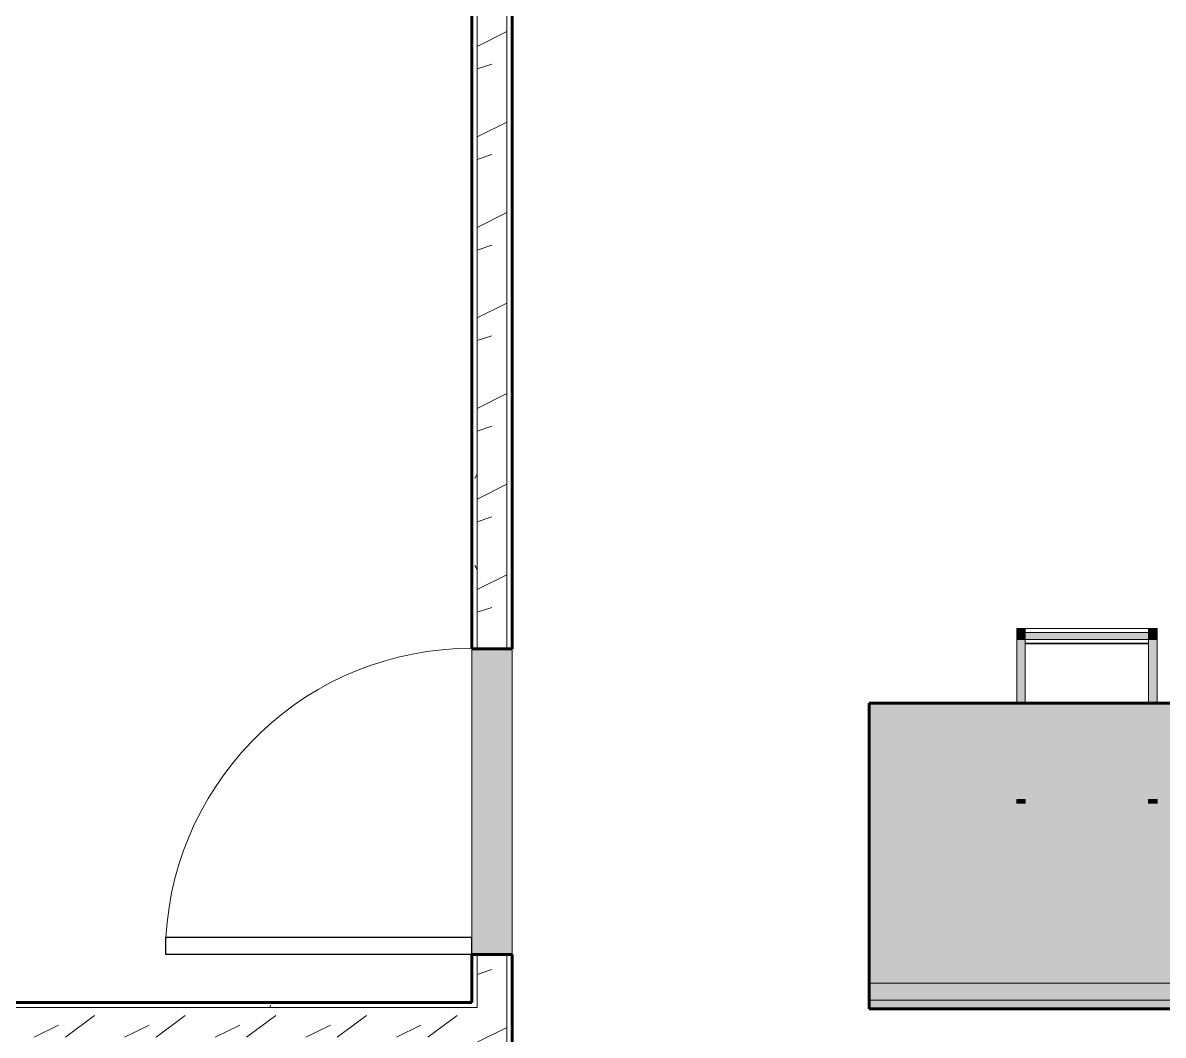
# Model space of a CAD drawing. Header units: inches. Extents: x -4061 to -1937, y 10959 to 12323.
# Drawn here: x -2349.9 to -2215.7, y 11925.8 to 12045.1 of the extents above; entities that cross this region are included whole.
import ezdxf

# ---------------------------------------------------------------- set-up
doc = ezdxf.new("R2010")
doc.units = ezdxf.units.IN
doc.header["$MEASUREMENT"] = 0
for name, color, linetype, lineweight in [('0-1', 7, 'Continuous', 5), ('0-2', 250, 'Continuous', 9), ('A-DOOR-1', 250, 'Continuous', 9), ('A-DOOR-2', 50, 'Continuous', 30), ('A-WALL-1', 8, 'Continuous', 5), ('A-WALL-2', 10, 'Continuous', 60), ('A-WALL-3', 7, 'Continuous', 18), ('A-WALL-PATT-1', 250, 'Continuous', 9), ('A-WALL-PATT-2', 55, 'Continuous', 9), ('I-FURN-1', 250, 'Continuous', 9), ('I-FURN-2', 71, 'Continuous', 9), ('Q-CASE-1', 53, 'Continuous', 9), ('Q-CASE-2', 10, 'Continuous', 60), ('Q-CASE-3', 250, 'Continuous', 9)]:
    doc.layers.add(name, color=color, linetype=linetype, lineweight=lineweight)
pattern_1 = [(0, (0, 0), (20.48, 5.12), [0.845, -14.515, 0.845, -14.515, -81.92]), (0, (0, 0), (20.48, 5.12), [-30.72, 0.845, -29.875, 0.845, -14.515, -35.84]), (0, (0, 0), (20.48, 5.12), [-76.8, 0.845, -9.395, 0.845, -24.755]), (120, (7.68, 2.56), (-14.67405, 15.1762003), [0.845, -14.515, 0.845, -14.515, -81.92]), (120, (7.68, 2.56), (-14.67405, 15.1762003), [-30.72, 0.845, -29.875, 0.845, -14.515, -35.84]), (120, (7.68, 2.56), (-14.67405, 15.1762003), [-76.8, 0.845, -9.395, 0.845, -24.755]), (240, (10.24, 12.8), (-5.80595, -20.2962003), [0.845, -14.515, 0.845, -14.515, -81.92]), (240, (10.24, 12.8), (-5.80595, -20.2962003), [-30.72, 0.845, -29.875, 0.845, -14.515, -35.84]), (240, (10.24, 12.8), (-5.80595, -20.2962003), [-76.8, 0.845, -9.395, 0.845, -24.755])]
pattern_2 = [(216.87, (4.265, 10.662), (31.9871619, 21.32545714), [5.331, -47.981]), (206.565, (10.662, 7.464), (-10.662476, -10.6620098), [11.921, -11.921]), (198.435, (10.662, 2.132), (-21.32449365, -10.6625869), [6.744, -26.974])]

# ---------------------------------------------------------------- blocks, each defined once
blk = doc.blocks.new('Single-Flush - 36_ x 84_-1372824-ENLARGED RCP - 2ND FLOOR PLAN - EAST')
at = {"layer": 'A-DOOR-1'}
blk.add_arc((18, -2.37), 36.07, 180, 266.8211, dxfattribs=at)
at = {"layer": 'A-DOOR-2'}
for p, q in [((16, -2.37), (16, -38.39)), ((18, -2.37), (16, -2.37)), ((18, -2.37), (18, -38.39)), ((18, -38.39), (16, -38.39))]:
    blk.add_line(p, q, dxfattribs=at)
blk = doc.blocks.new('OD_CW_Base Cabinet - OD_CW_Base Cabinet-2044984-ENLARGED RCP - 2ND FLOOR PLAN - EAST')
at = {"layer": 'Q-CASE-1'}
h = blk.add_hatch(color=256, dxfattribs=at)
h.paths.add_polyline_path([(36.19, 12), (0.74, 12), (0.74, 11), (36.19, 11), (36.19, 11.96)], flags=0)
h.paths.add_polyline_path([(134.49, 12), (60.19, 12), (60.19, 11), (138.27, 11), (138.27, 12)], flags=0)
h = blk.add_hatch(color=256, dxfattribs=at)
h.paths.add_polyline_path([(11.86, 11), (0.74, 11), (0.74, 9), (36.19, 9), (36.19, 11), (27.19, 11)], flags=0)
h.paths.add_polyline_path([(134.49, 11), (60.19, 11), (60.19, 9), (138.27, 9), (138.27, 11)], flags=0)
h = blk.add_hatch(color=256, dxfattribs=at)
h.paths.add_polyline_path([(73.18, 9), (0.74, 9), (0.74, -24), (138.27, -24), (138.27, 9), (76.38, 9)], flags=0)
h.paths.add_polyline_path([(92.88, -12.14), (92.88, -12.64), (91.88, -12.64), (91.88, -12.14)], flags=0)
h.paths.add_polyline_path([(77.38, -12.14), (77.38, -12.64), (76.38, -12.64), (76.38, -12.14)], flags=0)
h.paths.add_polyline_path([(120.88, -12.14), (120.88, -12.64), (119.88, -12.64), (119.88, -12.14)], flags=0)
h.paths.add_polyline_path([(61.66, -12.14), (61.66, -12.64), (60.66, -12.64), (60.66, -12.14)], flags=0)
h.paths.add_polyline_path([(105.38, -12.14), (105.38, -12.64), (104.38, -12.64), (104.38, -12.14)], flags=0)
h.paths.add_polyline_path([(46.16, -12.14), (46.16, -12.64), (45.16, -12.64), (45.16, -12.14)], flags=0)
h.paths.add_polyline_path([(33.66, -12.14), (33.66, -12.64), (32.66, -12.64), (32.66, -12.14)], flags=0)
h.paths.add_polyline_path([(18.16, -12.14), (18.16, -12.64), (17.16, -12.64), (17.16, -12.14)], flags=0)
at = {"layer": 'Q-CASE-2'}
for p, q in [((0.74, 12), (138.27, 12)), ((138.27, 12), (138.27, -24)), ((138.27, -24), (0.74, -24))]:
    blk.add_line(p, q, dxfattribs=at)
at = {"layer": 'Q-CASE-3'}
for p, q in [((138.27, 12), (60.19, 12)), ((138.27, 11), (60.19, 11)), ((138.27, 11), (60.19, 11)), ((138.27, 11), (138.27, 12)), ((138.27, 9), (138.27, 11)), ((138.27, 9), (0.74, 9)), ((138.27, -24), (138.27, 9)), ((138.27, -24), (0.74, -24))]:
    blk.add_line(p, q, dxfattribs=at)
blk = doc.blocks.new('Bar_Stool_6722_1_ - Bar_Stool_6722_1_-V15-ENLARGED RCP - 2ND FLOOR PLAN - EAST')
at = {"layer": 'I-FURN-2'}
for points in [[(1, 20.63), (0, 20.63), (0, 20.14), (1, 20.14)], [(16.5, 20.63), (15.5, 20.63), (15.5, 20.14), (16.5, 20.14)], [(1, 1.3), (1, 8.78), (0, 8.78), (0, 1.3)], [(16.5, 1.3), (16.5, 8.78), (15.5, 8.78), (15.5, 1.3)], [(1, 0.75), (1, 1.3), (0, 1.3), (0, 0.75), (1, 0.75)], [(1, 0.46), (1, 0.75), (0, 0.75), (0, 0), (1, 0)], [(15.5, 0.94), (15.5, 1.3), (1, 1.3), (1, 0.46), (15.5, 0.46), (15.5, 0.75)], [(16.5, 1.3), (15.5, 1.3), (15.5, 0.75), (16.5, 0.75), (16.5, 0.94)], [(16.5, 0.46), (16.5, 0.75), (15.5, 0.75), (15.5, 0), (16.5, 0)]]:
    blk.add_hatch(color=256, dxfattribs=at).paths.add_polyline_path(points, flags=0)
at = {"layer": 'I-FURN-1'}
for p, q in [((0, 20.63), (0, 20.14)), ((0, 20.14), (1, 20.14)), ((1, 20.14), (1, 20.63)), ((15.5, 20.63), (15.5, 20.14)), ((15.5, 20.14), (16.5, 20.14)), ((16.5, 20.14), (16.5, 20.63)), ((0, 8.78), (0, 1.3)), ((1, 1.3), (1, 8.78)), ((15.5, 8.78), (15.5, 1.3)), ((16.5, 1.3), (16.5, 8.78)), ((1, 1.83), (15.5, 1.83)), ((1, 1.73), (15.5, 1.73)), ((0, 1.3), (1, 1.3)), ((0, 1.3), (0, 0.75)), ((0, 0.75), (0, 0)), ((0, 0.75), (1, 0.75)), ((15.5, 1.3), (1, 1.3)), ((1, 0.75), (1, 1.3)), ((1, 0), (1, 0.75)), ((1, 0.46), (15.5, 0.46)), ((15.5, 1.3), (16.5, 1.3)), ((15.5, 1.3), (15.5, 0.75)), ((15.5, 0.75), (15.5, 0)), ((15.5, 0.75), (16.5, 0.75)), ((16.5, 0), (15.5, 0)), ((16.5, 0.75), (16.5, 1.3)), ((16.5, 0), (16.5, 0.75)), ((1, 0), (0, 0)), ((1, 0), (15.5, 0))]:
    blk.add_line(p, q, dxfattribs=at)
blk = doc.blocks.new('CTR - 1st Phase - Unit Layouts_rvt-1-ENLARGED RCP - 2ND FLOOR PLAN - EAST')
at = {"layer": 'A-WALL-1'}
blk.add_hatch(color=256, dxfattribs=at).paths.add_polyline_path([(-2292.95, 11935.33), (-2292.32, 11935.33), (-2292.32, 11971.33), (-2297.07, 11971.33), (-2297.07, 11935.33), (-2296.29, 11935.33)], flags=0)
at = {"layer": 'A-WALL-PATT-1'}
h = blk.add_hatch(dxfattribs=at)
h.set_pattern_fill('FP_1', color=256, style=0, pattern_type=2)
h.set_pattern_definition(pattern_1)
h.paths.add_polyline_path([(-2297.07, 11912.78), (-2296.45, 11913.41), (-2296.45, 11925.58), (-2297.07, 11925.58), (-2297.07, 11924.95)], flags=0)
h.paths.add_polyline_path([(-2297.07, 11929.08), (-2296.45, 11929.08), (-2296.45, 11935.33), (-2297.07, 11935.33), (-2297.07, 11929.7)], flags=0)
h.paths.add_polyline_path([(-2297.07, 11971.33), (-2296.45, 11971.33), (-2296.45, 12110.34), (-2297.07, 12110.34), (-2297.07, 12009.58)], flags=0)
h = blk.add_hatch(dxfattribs=at)
h.set_pattern_fill('FP_1', color=256, style=0, pattern_type=2)
h.set_pattern_definition(pattern_1)
h.paths.add_polyline_path([(-2292.95, 11911.08), (-2292.32, 11911.7), (-2292.32, 11935.33), (-2292.95, 11935.33), (-2292.95, 11911.7)], flags=0)
h.paths.add_polyline_path([(-2292.32, 11971.33), (-2292.32, 12110.34), (-2292.95, 12110.34), (-2292.95, 11971.33)], flags=0)
h = blk.add_hatch(dxfattribs=at)
h.set_pattern_fill('FP_1', color=256, style=0, pattern_type=2)
h.set_pattern_definition(pattern_1)
h.paths.add_polyline_path([(-2297.07, 11929.08), (-2297.07, 11929.7), (-2399.82, 11929.7), (-2399.82, 11929.08), (-2304.18, 11929.08)], flags=0)
h.paths.add_polyline_path([(-2403.32, 11929.08), (-2403.32, 11929.7), (-2418.2, 11929.7), (-2418.2, 11929.08), (-2403.95, 11929.08)], flags=0)
h.paths.add_polyline_path([(-2501.45, 11929.08), (-2452.2, 11929.08), (-2452.2, 11929.7), (-2519.95, 11929.7), (-2519.95, 11929.08), (-2519.45, 11929.08)], flags=0)
at = {"layer": 'A-WALL-PATT-2'}
h = blk.add_hatch(dxfattribs=at)
h.set_pattern_fill('FP_2', color=256, style=0, pattern_type=2)
h.set_pattern_definition(pattern_2)
h.paths.add_polyline_path([(-2296.45, 11912.53), (-2292.95, 11916.03), (-2292.95, 11935.33), (-2296.45, 11935.33), (-2296.45, 11912.78)], flags=0)
h.paths.add_polyline_path([(-2296.45, 11971.33), (-2292.95, 11971.33), (-2292.95, 12110.34), (-2296.45, 12110.34), (-2296.45, 12009.58)], flags=0)
h = blk.add_hatch(dxfattribs=at)
h.set_pattern_fill('FP_2', color=256, style=0, pattern_type=2)
h.set_pattern_definition(pattern_2)
h.paths.add_polyline_path([(-2296.45, 11925.58), (-2296.45, 11929.08), (-2418.2, 11929.08), (-2418.2, 11928.83), (-2382.2, 11928.83), (-2382.2, 11925.83), (-2418.2, 11925.83), (-2418.2, 11925.58), (-2297.07, 11925.58)], flags=0)
h.paths.add_polyline_path([(-2519.95, 11925.58), (-2452.2, 11925.58), (-2452.2, 11929.08), (-2520.57, 11929.08), (-2520.57, 11925.58)], flags=0)
at = {"layer": 'A-WALL-2'}
for p, q in [((-2297.07, 11971.33), (-2297.07, 12110.34)), ((-2292.32, 12110.34), (-2292.32, 11971.33)), ((-2292.32, 11971.33), (-2297.07, 11971.33)), ((-2297.07, 11929.7), (-2297.07, 11935.33)), ((-2297.07, 11935.33), (-2292.32, 11935.33)), ((-2292.32, 11935.33), (-2292.32, 11917.53)), ((-2399.2, 11929.7), (-2297.07, 11929.7))]:
    blk.add_line(p, q, dxfattribs=at)
at = {"layer": 'A-WALL-3'}
for p, q in [((-2296.45, 11971.33), (-2296.45, 12110.34)), ((-2292.95, 11971.33), (-2292.95, 12110.34)), ((-2297.07, 11971.33), (-2297.07, 11935.33)), ((-2292.32, 11935.33), (-2292.32, 11971.33)), ((-2296.45, 11929.08), (-2296.45, 11935.33)), ((-2292.95, 11916.91), (-2292.95, 11935.33)), ((-2399.82, 11929.08), (-2297.07, 11929.08)), ((-2296.45, 11929.08), (-2297.07, 11929.08))]:
    blk.add_line(p, q, dxfattribs=at)
at = {"layer": '0-2'}
for name, p, rotation in [('Bar_Stool_6722_1_ - Bar_Stool_6722_1_-V15-ENLARGED RCP - 2ND FLOOR PLAN - EAST', (-2216.44, 11973.73), 180), ('Single-Flush - 36_ x 84_-1372824-ENLARGED RCP - 2ND FLOOR PLAN - EAST', (-2294.7, 11953.33), 270.0000000000585), ('OD_CW_Base Cabinet - OD_CW_Base Cabinet-2044984-ENLARGED RCP - 2ND FLOOR PLAN - EAST', (-2112.06, 11940.95), 180)]:
    blk.add_blockref(name, p, dxfattribs=dict(at, rotation=rotation))

msp = doc.modelspace()

# ---------------------------------------------------------------- block references
at = {"layer": '0-1'}
msp.add_blockref('CTR - 1st Phase - Unit Layouts_rvt-1-ENLARGED RCP - 2ND FLOOR PLAN - EAST', (0, 0), dxfattribs=at)

doc.saveas('drawing.dxf')
